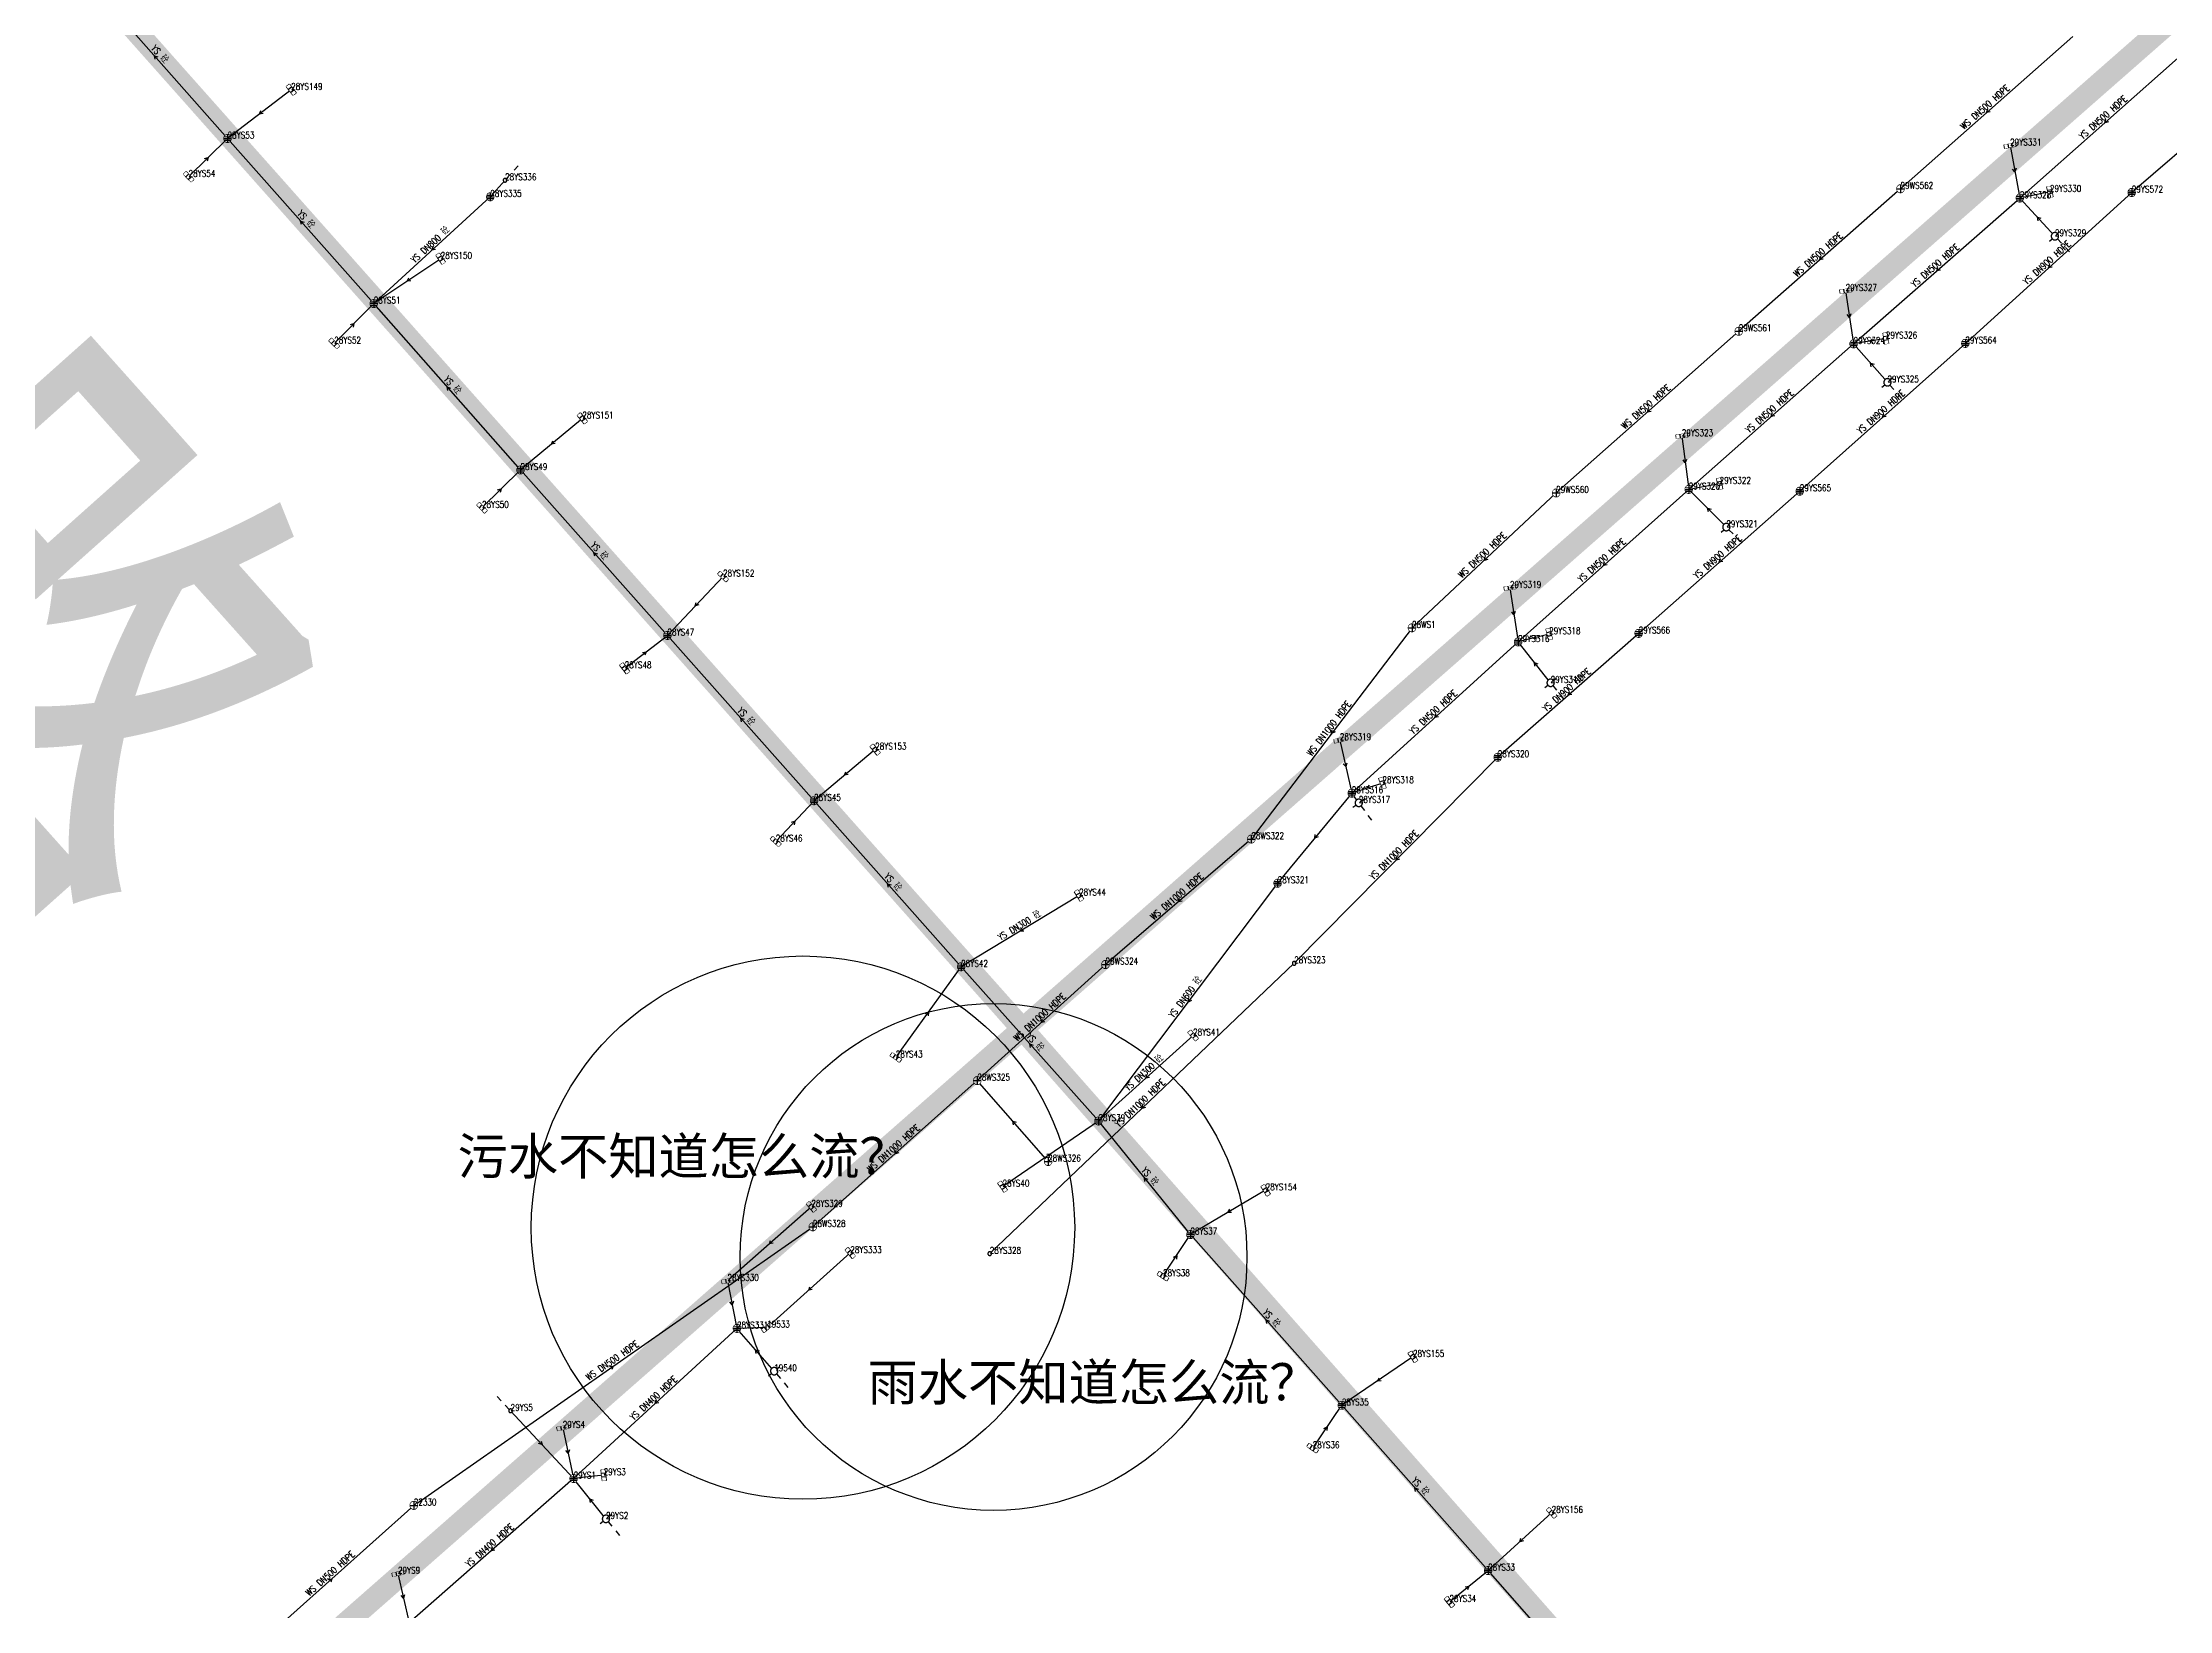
# Model space of a CAD drawing. Extents: x 78813 to 99477, y 2421021 to 2448125.
# Drawn here: x 82002 to 82290.7, y 2432514.9 to 2432727.8 of the extents above; entities that cross this region are included whole.
import ezdxf
from ezdxf.enums import TextEntityAlignment as Align

# ---------------------------------------------------------------- set-up
doc = ezdxf.new("R2010")
doc.units = 0
doc.set_wipeout_variables(frame=1)
doc.layers.get('0').update_dxf_attribs({"linetype": 'CONTINUOUS'})
for name, color, linetype in [('DX_WS', 16, 'CONTINUOUS'), ('DX_YS', 42, 'CONTINUOUS'), ('道路', 5, 'CONTINUOUS'), ('遗留问题', 7, 'CONTINUOUS')]:
    doc.layers.add(name, color=color, linetype=linetype)
for name, color, linetype, true_color in [('WSLINE', 7, 'CONTINUOUS', 0x7f0000), ('YSANNEXE', 7, 'CONTINUOUS', 0xcc9900), ('YSLINE', 7, 'CONTINUOUS', 0xcc9900)]:
    doc.layers.add(name, color=color, linetype=linetype, true_color=true_color)
doc.layers.add('道路名称', color=7, linetype='CONTINUOUS', lineweight=0)
doc.styles.add('CcNameZT', font='txt.SHX', dxfattribs={"width": 0.8, "bigfont": 'HZTXT.SHX'})
doc.styles.add('GXT', font='', dxfattribs={"height": 0.8})
doc.styles.get("Standard").update_dxf_attribs({"font": 'txt.shx', "bigfont": 'hztxt.shx'})
doc.styles.add('宋体0.7', font='', dxfattribs={"width": 0.7})
doc.styles.get('GXT').set_extended_font_data('文鼎CS细等线')
doc.styles.get('宋体0.7').set_extended_font_data('SimSun')

# ---------------------------------------------------------------- blocks, each defined once
blk = doc.blocks.new('PS污水井')
blk.add_lwpolyline([(1, 0), (1, 0.07), (0.99, 0.14), (0.98, 0.21), (0.96, 0.28), (0.94, 0.34), (0.91, 0.41), (0.88, 0.47), (0.85, 0.53), (0.81, 0.59), (0.77, 0.64), (0.72, 0.69), (0.67, 0.74), (0.62, 0.79), (0.56, 0.83), (0.5, 0.87), (0.44, 0.9), (0.37, 0.93), (0.31, 0.95), (0.24, 0.97), (0.17, 0.98), (0.1, 0.99), (0.03, 1), (-0.03, 1), (-0.1, 0.99), (-0.17, 0.98), (-0.24, 0.97), (-0.31, 0.95), (-0.37, 0.93), (-0.44, 0.9), (-0.5, 0.87), (-0.56, 0.83), (-0.62, 0.79), (-0.67, 0.74), (-0.72, 0.69), (-0.77, 0.64), (-0.81, 0.59), (-0.85, 0.53), (-0.88, 0.47), (-0.91, 0.41), (-0.94, 0.34), (-0.96, 0.28), (-0.98, 0.21), (-0.99, 0.14), (-1, 0.07), (-1, 0), (-1, -0.07), (-0.99, -0.14), (-0.98, -0.21), (-0.96, -0.28), (-0.94, -0.34), (-0.91, -0.41), (-0.88, -0.47), (-0.85, -0.53), (-0.81, -0.59), (-0.77, -0.64), (-0.72, -0.69), (-0.67, -0.74), (-0.62, -0.79), (-0.56, -0.83), (-0.5, -0.87), (-0.44, -0.9), (-0.37, -0.93), (-0.31, -0.95), (-0.24, -0.97), (-0.17, -0.98), (-0.1, -0.99), (-0.03, -1), (0.03, -1), (0.1, -0.99), (0.17, -0.98), (0.24, -0.97), (0.31, -0.95), (0.37, -0.93), (0.44, -0.9), (0.5, -0.87), (0.56, -0.83), (0.62, -0.79), (0.67, -0.74), (0.72, -0.69), (0.77, -0.64), (0.81, -0.59), (0.85, -0.53), (0.88, -0.47), (0.91, -0.41), (0.94, -0.34), (0.96, -0.28), (0.98, -0.21), (0.99, -0.14), (1, 0)], close=True)
blk.add_wipeout([(1, 0), (1, 0.07), (0.99, 0.14), (0.98, 0.21), (0.96, 0.28), (0.94, 0.34), (0.91, 0.41), (0.88, 0.47), (0.85, 0.53), (0.81, 0.59), (0.77, 0.64), (0.72, 0.69), (0.67, 0.74), (0.62, 0.79), (0.56, 0.83), (0.5, 0.87), (0.44, 0.9), (0.37, 0.93), (0.31, 0.95), (0.24, 0.97), (0.17, 0.98), (0.1, 0.99), (0.03, 1), (-0.03, 1), (-0.1, 0.99), (-0.17, 0.98), (-0.24, 0.97), (-0.31, 0.95), (-0.37, 0.93), (-0.44, 0.9), (-0.5, 0.87), (-0.56, 0.83), (-0.62, 0.79), (-0.67, 0.74), (-0.72, 0.69), (-0.77, 0.64), (-0.81, 0.59), (-0.85, 0.53), (-0.88, 0.47), (-0.91, 0.41), (-0.94, 0.34), (-0.96, 0.28), (-0.98, 0.21), (-0.99, 0.14), (-1, 0.07), (-1, 0), (-1, -0.07), (-0.99, -0.14), (-0.98, -0.21), (-0.96, -0.28), (-0.94, -0.34), (-0.91, -0.41), (-0.88, -0.47), (-0.85, -0.53), (-0.81, -0.59), (-0.77, -0.64), (-0.72, -0.69), (-0.67, -0.74), (-0.62, -0.79), (-0.56, -0.83), (-0.5, -0.87), (-0.44, -0.9), (-0.37, -0.93), (-0.31, -0.95), (-0.24, -0.97), (-0.17, -0.98), (-0.1, -0.99), (-0.03, -1), (0.03, -1), (0.1, -0.99), (0.17, -0.98), (0.24, -0.97), (0.31, -0.95), (0.37, -0.93), (0.44, -0.9), (0.5, -0.87), (0.56, -0.83), (0.62, -0.79), (0.67, -0.74), (0.72, -0.69), (0.77, -0.64), (0.81, -0.59), (0.85, -0.53), (0.88, -0.47), (0.91, -0.41), (0.94, -0.34), (0.96, -0.28), (0.98, -0.21), (0.99, -0.14)])
for p, q in [((-1, 0), (0, 0)), ((0, 1), (0, 0)), ((0, 0), (0, -1)), ((0, 0), (1, 0))]:
    blk.add_line(p, q)
blk = doc.blocks.new('测量点')
h = blk.add_hatch(color=256)
edge = h.paths.add_edge_path()
edge.add_arc((0, 0), 0.5, 0, 360)
blk.add_circle((0, 0), 0.5)
blk = doc.blocks.new('LX')
for p, q in [((-0.866, 0.5), (0, 0)), ((0, 0), (-0.866, -0.5))]:
    blk.add_line(p, q)
blk = doc.blocks.new('PS管线点')
blk.add_wipeout([(0.5, 0), (0.5, 0.03), (0.5, 0.07), (0.49, 0.1), (0.48, 0.14), (0.47, 0.17), (0.46, 0.2), (0.44, 0.23), (0.42, 0.26), (0.4, 0.29), (0.38, 0.32), (0.36, 0.35), (0.33, 0.37), (0.31, 0.39), (0.28, 0.41), (0.25, 0.43), (0.22, 0.45), (0.19, 0.46), (0.15, 0.48), (0.12, 0.49), (0.09, 0.49), (0.05, 0.5), (0.02, 0.5), (-0.02, 0.5), (-0.05, 0.5), (-0.09, 0.49), (-0.12, 0.49), (-0.15, 0.48), (-0.19, 0.46), (-0.22, 0.45), (-0.25, 0.43), (-0.28, 0.41), (-0.31, 0.39), (-0.33, 0.37), (-0.36, 0.35), (-0.38, 0.32), (-0.4, 0.29), (-0.42, 0.26), (-0.44, 0.23), (-0.46, 0.2), (-0.47, 0.17), (-0.48, 0.14), (-0.49, 0.1), (-0.5, 0.07), (-0.5, 0.03), (-0.5, 0), (-0.5, -0.03), (-0.5, -0.07), (-0.49, -0.1), (-0.48, -0.14), (-0.47, -0.17), (-0.46, -0.2), (-0.44, -0.23), (-0.42, -0.26), (-0.4, -0.29), (-0.38, -0.32), (-0.36, -0.35), (-0.33, -0.37), (-0.31, -0.39), (-0.28, -0.41), (-0.25, -0.43), (-0.22, -0.45), (-0.19, -0.46), (-0.15, -0.48), (-0.12, -0.49), (-0.09, -0.49), (-0.05, -0.5), (-0.02, -0.5), (0.02, -0.5), (0.05, -0.5), (0.09, -0.49), (0.12, -0.49), (0.15, -0.48), (0.19, -0.46), (0.22, -0.45), (0.25, -0.43), (0.28, -0.41), (0.31, -0.39), (0.33, -0.37), (0.36, -0.35), (0.38, -0.32), (0.4, -0.29), (0.42, -0.26), (0.44, -0.23), (0.46, -0.2), (0.47, -0.17), (0.48, -0.14), (0.49, -0.1), (0.5, -0.07)])
blk.add_lwpolyline([(0.5, 0), (0.5, 0.03), (0.5, 0.07), (0.49, 0.1), (0.48, 0.14), (0.47, 0.17), (0.46, 0.2), (0.44, 0.23), (0.42, 0.26), (0.4, 0.29), (0.38, 0.32), (0.36, 0.35), (0.33, 0.37), (0.31, 0.39), (0.28, 0.41), (0.25, 0.43), (0.22, 0.45), (0.19, 0.46), (0.15, 0.48), (0.12, 0.49), (0.09, 0.49), (0.05, 0.5), (0.02, 0.5), (-0.02, 0.5), (-0.05, 0.5), (-0.09, 0.49), (-0.12, 0.49), (-0.15, 0.48), (-0.19, 0.46), (-0.22, 0.45), (-0.25, 0.43), (-0.28, 0.41), (-0.31, 0.39), (-0.33, 0.37), (-0.36, 0.35), (-0.38, 0.32), (-0.4, 0.29), (-0.42, 0.26), (-0.44, 0.23), (-0.46, 0.2), (-0.47, 0.17), (-0.48, 0.14), (-0.49, 0.1), (-0.5, 0.07), (-0.5, 0.03), (-0.5, 0), (-0.5, -0.03), (-0.5, -0.07), (-0.49, -0.1), (-0.48, -0.14), (-0.47, -0.17), (-0.46, -0.2), (-0.44, -0.23), (-0.42, -0.26), (-0.4, -0.29), (-0.38, -0.32), (-0.36, -0.35), (-0.33, -0.37), (-0.31, -0.39), (-0.28, -0.41), (-0.25, -0.43), (-0.22, -0.45), (-0.19, -0.46), (-0.15, -0.48), (-0.12, -0.49), (-0.09, -0.49), (-0.05, -0.5), (-0.02, -0.5), (0.02, -0.5), (0.05, -0.5), (0.09, -0.49), (0.12, -0.49), (0.15, -0.48), (0.19, -0.46), (0.22, -0.45), (0.25, -0.43), (0.28, -0.41), (0.31, -0.39), (0.33, -0.37), (0.36, -0.35), (0.38, -0.32), (0.4, -0.29), (0.42, -0.26), (0.44, -0.23), (0.46, -0.2), (0.47, -0.17), (0.48, -0.14), (0.49, -0.1), (0.5, -0.07), (0.5, 0)], close=True)
blk = doc.blocks.new('PS雨水井')
blk.add_lwpolyline([(1, 0), (1, 0.07), (0.99, 0.14), (0.98, 0.21), (0.96, 0.28), (0.94, 0.34), (0.91, 0.41), (0.88, 0.47), (0.85, 0.53), (0.81, 0.59), (0.77, 0.64), (0.72, 0.69), (0.67, 0.74), (0.62, 0.79), (0.56, 0.83), (0.5, 0.87), (0.44, 0.9), (0.37, 0.93), (0.31, 0.95), (0.24, 0.97), (0.17, 0.98), (0.1, 0.99), (0.03, 1), (-0.03, 1), (-0.1, 0.99), (-0.17, 0.98), (-0.24, 0.97), (-0.31, 0.95), (-0.37, 0.93), (-0.44, 0.9), (-0.5, 0.87), (-0.56, 0.83), (-0.62, 0.79), (-0.67, 0.74), (-0.72, 0.69), (-0.77, 0.64), (-0.81, 0.59), (-0.85, 0.53), (-0.88, 0.47), (-0.91, 0.41), (-0.94, 0.34), (-0.96, 0.28), (-0.98, 0.21), (-0.99, 0.14), (-1, 0.07), (-1, 0), (-1, -0.07), (-0.99, -0.14), (-0.98, -0.21), (-0.96, -0.28), (-0.94, -0.34), (-0.91, -0.41), (-0.88, -0.47), (-0.85, -0.53), (-0.81, -0.59), (-0.77, -0.64), (-0.72, -0.69), (-0.67, -0.74), (-0.62, -0.79), (-0.56, -0.83), (-0.5, -0.87), (-0.44, -0.9), (-0.37, -0.93), (-0.31, -0.95), (-0.24, -0.97), (-0.17, -0.98), (-0.1, -0.99), (-0.03, -1), (0.03, -1), (0.1, -0.99), (0.17, -0.98), (0.24, -0.97), (0.31, -0.95), (0.37, -0.93), (0.44, -0.9), (0.5, -0.87), (0.56, -0.83), (0.62, -0.79), (0.67, -0.74), (0.72, -0.69), (0.77, -0.64), (0.81, -0.59), (0.85, -0.53), (0.88, -0.47), (0.91, -0.41), (0.94, -0.34), (0.96, -0.28), (0.98, -0.21), (0.99, -0.14), (1, 0)], close=True)
blk.add_wipeout([(1, 0), (1, 0.07), (0.99, 0.14), (0.98, 0.21), (0.96, 0.28), (0.94, 0.34), (0.91, 0.41), (0.88, 0.47), (0.85, 0.53), (0.81, 0.59), (0.77, 0.64), (0.72, 0.69), (0.67, 0.74), (0.62, 0.79), (0.56, 0.83), (0.5, 0.87), (0.44, 0.9), (0.37, 0.93), (0.31, 0.95), (0.24, 0.97), (0.17, 0.98), (0.1, 0.99), (0.03, 1), (-0.03, 1), (-0.1, 0.99), (-0.17, 0.98), (-0.24, 0.97), (-0.31, 0.95), (-0.37, 0.93), (-0.44, 0.9), (-0.5, 0.87), (-0.56, 0.83), (-0.62, 0.79), (-0.67, 0.74), (-0.72, 0.69), (-0.77, 0.64), (-0.81, 0.59), (-0.85, 0.53), (-0.88, 0.47), (-0.91, 0.41), (-0.94, 0.34), (-0.96, 0.28), (-0.98, 0.21), (-0.99, 0.14), (-1, 0.07), (-1, 0), (-1, -0.07), (-0.99, -0.14), (-0.98, -0.21), (-0.96, -0.28), (-0.94, -0.34), (-0.91, -0.41), (-0.88, -0.47), (-0.85, -0.53), (-0.81, -0.59), (-0.77, -0.64), (-0.72, -0.69), (-0.67, -0.74), (-0.62, -0.79), (-0.56, -0.83), (-0.5, -0.87), (-0.44, -0.9), (-0.37, -0.93), (-0.31, -0.95), (-0.24, -0.97), (-0.17, -0.98), (-0.1, -0.99), (-0.03, -1), (0.03, -1), (0.1, -0.99), (0.17, -0.98), (0.24, -0.97), (0.31, -0.95), (0.37, -0.93), (0.44, -0.9), (0.5, -0.87), (0.56, -0.83), (0.62, -0.79), (0.67, -0.74), (0.72, -0.69), (0.77, -0.64), (0.81, -0.59), (0.85, -0.53), (0.88, -0.47), (0.91, -0.41), (0.94, -0.34), (0.96, -0.28), (0.98, -0.21), (0.99, -0.14)])
for p, q in [((-1, 0), (0, 0)), ((-0.88, 0.48), (0, 0.47)), ((0, 1), (0, 0)), ((0, 0.47), (0.88, 0.47)), ((0, 0), (0, -1)), ((0, 0), (1, 0)), ((-0.88, -0.48), (0, -0.48)), ((0, -0.48), (0.88, -0.48))]:
    blk.add_line(p, q)
blk = doc.blocks.new('PS雨篦')
blk.add_lwpolyline([(-1.5, 0.5), (0, 0.5), (1.5, 0.5), (1.5, -0.5), (0, -0.5), (-1.5, -0.5)], close=True)
blk.add_wipeout([(-1.5, 0.5), (0, 0.5), (1.5, 0.5), (1.5, -0.5), (0, -0.5), (-1.5, -0.5)])
for p, q in [((-0.51, -0.5), (-0.51, 0.5)), ((0.49, -0.5), (0.49, 0.5))]:
    blk.add_line(p, q)
blk = doc.blocks.new('PS非普查')
blk.add_lwpolyline([(3.7, 0), (5.3, 0)])
blk.add_wipeout([(0.5, 0), (0.5, 0.03), (0.5, 0.07), (0.49, 0.1), (0.48, 0.14), (0.47, 0.17), (0.46, 0.2), (0.44, 0.23), (0.42, 0.26), (0.4, 0.29), (0.38, 0.32), (0.36, 0.35), (0.33, 0.37), (0.31, 0.39), (0.28, 0.41), (0.25, 0.43), (0.22, 0.45), (0.19, 0.46), (0.15, 0.48), (0.12, 0.49), (0.09, 0.49), (0.05, 0.5), (0.02, 0.5), (-0.02, 0.5), (-0.05, 0.5), (-0.09, 0.49), (-0.12, 0.49), (-0.15, 0.48), (-0.19, 0.46), (-0.22, 0.45), (-0.25, 0.43), (-0.28, 0.41), (-0.31, 0.39), (-0.33, 0.37), (-0.36, 0.35), (-0.38, 0.32), (-0.4, 0.29), (-0.42, 0.26), (-0.44, 0.23), (-0.46, 0.2), (-0.47, 0.17), (-0.48, 0.14), (-0.49, 0.1), (-0.5, 0.07), (-0.5, 0.03), (-0.5, 0), (-0.5, -0.03), (-0.5, -0.07), (-0.49, -0.1), (-0.48, -0.14), (-0.47, -0.17), (-0.46, -0.2), (-0.44, -0.23), (-0.42, -0.26), (-0.4, -0.29), (-0.38, -0.32), (-0.36, -0.35), (-0.33, -0.37), (-0.31, -0.39), (-0.28, -0.41), (-0.25, -0.43), (-0.22, -0.45), (-0.19, -0.46), (-0.15, -0.48), (-0.12, -0.49), (-0.09, -0.49), (-0.05, -0.5), (-0.02, -0.5), (0.02, -0.5), (0.05, -0.5), (0.09, -0.49), (0.12, -0.49), (0.15, -0.48), (0.19, -0.46), (0.22, -0.45), (0.25, -0.43), (0.28, -0.41), (0.31, -0.39), (0.33, -0.37), (0.36, -0.35), (0.38, -0.32), (0.4, -0.29), (0.42, -0.26), (0.44, -0.23), (0.46, -0.2), (0.47, -0.17), (0.48, -0.14), (0.49, -0.1), (0.5, -0.07)])
blk.add_line((0.5, 0), (2.1, 0))
blk.add_lwpolyline([(0.5, 0), (0.5, 0.03), (0.5, 0.07), (0.49, 0.1), (0.48, 0.14), (0.47, 0.17), (0.46, 0.2), (0.44, 0.23), (0.42, 0.26), (0.4, 0.29), (0.38, 0.32), (0.36, 0.35), (0.33, 0.37), (0.31, 0.39), (0.28, 0.41), (0.25, 0.43), (0.22, 0.45), (0.19, 0.46), (0.15, 0.48), (0.12, 0.49), (0.09, 0.49), (0.05, 0.5), (0.02, 0.5), (-0.02, 0.5), (-0.05, 0.5), (-0.09, 0.49), (-0.12, 0.49), (-0.15, 0.48), (-0.19, 0.46), (-0.22, 0.45), (-0.25, 0.43), (-0.28, 0.41), (-0.31, 0.39), (-0.33, 0.37), (-0.36, 0.35), (-0.38, 0.32), (-0.4, 0.29), (-0.42, 0.26), (-0.44, 0.23), (-0.46, 0.2), (-0.47, 0.17), (-0.48, 0.14), (-0.49, 0.1), (-0.5, 0.07), (-0.5, 0.03), (-0.5, 0), (-0.5, -0.03), (-0.5, -0.07), (-0.49, -0.1), (-0.48, -0.14), (-0.47, -0.17), (-0.46, -0.2), (-0.44, -0.23), (-0.42, -0.26), (-0.4, -0.29), (-0.38, -0.32), (-0.36, -0.35), (-0.33, -0.37), (-0.31, -0.39), (-0.28, -0.41), (-0.25, -0.43), (-0.22, -0.45), (-0.19, -0.46), (-0.15, -0.48), (-0.12, -0.49), (-0.09, -0.49), (-0.05, -0.5), (-0.02, -0.5), (0.02, -0.5), (0.05, -0.5), (0.09, -0.49), (0.12, -0.49), (0.15, -0.48), (0.19, -0.46), (0.22, -0.45), (0.25, -0.43), (0.28, -0.41), (0.31, -0.39), (0.33, -0.37), (0.36, -0.35), (0.38, -0.32), (0.4, -0.29), (0.42, -0.26), (0.44, -0.23), (0.46, -0.2), (0.47, -0.17), (0.48, -0.14), (0.49, -0.1), (0.5, -0.07), (0.5, 0)], close=True)
blk = doc.blocks.new('PS预留口')
blk.add_lwpolyline([(4.2, 0), (5.8, 0)])
blk.add_wipeout([(1, 0), (1, 0.07), (0.99, 0.14), (0.98, 0.21), (0.96, 0.28), (0.94, 0.34), (0.91, 0.41), (0.88, 0.47), (0.85, 0.53), (0.81, 0.59), (0.77, 0.64), (0.72, 0.69), (0.67, 0.74), (0.62, 0.79), (0.56, 0.83), (0.5, 0.87), (0.44, 0.9), (0.37, 0.93), (0.31, 0.95), (0.24, 0.97), (0.17, 0.98), (0.1, 0.99), (0.03, 1), (-0.03, 1), (-0.1, 0.99), (-0.17, 0.98), (-0.24, 0.97), (-0.31, 0.95), (-0.37, 0.93), (-0.44, 0.9), (-0.5, 0.87), (-0.56, 0.83), (-0.62, 0.79), (-0.67, 0.74), (-0.72, 0.69), (-0.77, 0.64), (-0.81, 0.59), (-0.85, 0.53), (-0.88, 0.47), (-0.91, 0.41), (-0.94, 0.34), (-0.96, 0.28), (-0.98, 0.21), (-0.99, 0.14), (-1, 0.07), (-1, 0), (-1, -0.07), (-0.99, -0.14), (-0.98, -0.21), (-0.96, -0.28), (-0.94, -0.34), (-0.91, -0.41), (-0.88, -0.47), (-0.85, -0.53), (-0.81, -0.59), (-0.77, -0.64), (-0.72, -0.69), (-0.67, -0.74), (-0.62, -0.79), (-0.56, -0.83), (-0.5, -0.87), (-0.44, -0.9), (-0.37, -0.93), (-0.31, -0.95), (-0.24, -0.97), (-0.17, -0.98), (-0.1, -0.99), (-0.03, -1), (0.03, -1), (0.1, -0.99), (0.17, -0.98), (0.24, -0.97), (0.31, -0.95), (0.37, -0.93), (0.44, -0.9), (0.5, -0.87), (0.56, -0.83), (0.62, -0.79), (0.67, -0.74), (0.72, -0.69), (0.77, -0.64), (0.81, -0.59), (0.85, -0.53), (0.88, -0.47), (0.91, -0.41), (0.94, -0.34), (0.96, -0.28), (0.98, -0.21), (0.99, -0.14)])
blk.add_line((1, 0), (2.6, 0))
blk.add_lwpolyline([(1, 0), (1, 0.07), (0.99, 0.14), (0.98, 0.21), (0.96, 0.28), (0.94, 0.34), (0.91, 0.41), (0.88, 0.47), (0.85, 0.53), (0.81, 0.59), (0.77, 0.64), (0.72, 0.69), (0.67, 0.74), (0.62, 0.79), (0.56, 0.83), (0.5, 0.87), (0.44, 0.9), (0.37, 0.93), (0.31, 0.95), (0.24, 0.97), (0.17, 0.98), (0.1, 0.99), (0.03, 1), (-0.03, 1), (-0.1, 0.99), (-0.17, 0.98), (-0.24, 0.97), (-0.31, 0.95), (-0.37, 0.93), (-0.44, 0.9), (-0.5, 0.87), (-0.56, 0.83), (-0.62, 0.79), (-0.67, 0.74), (-0.72, 0.69), (-0.77, 0.64), (-0.81, 0.59), (-0.85, 0.53), (-0.88, 0.47), (-0.91, 0.41), (-0.94, 0.34), (-0.96, 0.28), (-0.98, 0.21), (-0.99, 0.14), (-1, 0.07), (-1, 0), (-1, -0.07), (-0.99, -0.14), (-0.98, -0.21), (-0.96, -0.28), (-0.94, -0.34), (-0.91, -0.41), (-0.88, -0.47), (-0.85, -0.53), (-0.81, -0.59), (-0.77, -0.64), (-0.72, -0.69), (-0.67, -0.74), (-0.62, -0.79), (-0.56, -0.83), (-0.5, -0.87), (-0.44, -0.9), (-0.37, -0.93), (-0.31, -0.95), (-0.24, -0.97), (-0.17, -0.98), (-0.1, -0.99), (-0.03, -1), (0.03, -1), (0.1, -0.99), (0.17, -0.98), (0.24, -0.97), (0.31, -0.95), (0.37, -0.93), (0.44, -0.9), (0.5, -0.87), (0.56, -0.83), (0.62, -0.79), (0.67, -0.74), (0.72, -0.69), (0.77, -0.64), (0.81, -0.59), (0.85, -0.53), (0.88, -0.47), (0.91, -0.41), (0.94, -0.34), (0.96, -0.28), (0.98, -0.21), (0.99, -0.14), (1, 0)], close=True)
for points in [[(0, 1), (0, 2)], [(0, -2), (0, -1)]]:
    blk.add_lwpolyline(points)

msp = doc.modelspace()

# ---------------------------------------------------------------- linework, layer by layer
at = {"layer": 'WSLINE'}
for p, q in [((82277.59, 2432728.6), (82254.22, 2432707.91)), ((82254.22, 2432707.91), (82232.26, 2432688.56)), ((82232.26, 2432688.56), (82207.48, 2432666.61)), ((82207.48, 2432666.61), (82187.91, 2432648.3)), ((82187.91, 2432648.3), (82166.1, 2432619.63)), ((82166.1, 2432619.63), (82146.3, 2432602.59)), ((82146.3, 2432602.59), (82128.9, 2432586.83)), ((82128.9, 2432586.83), (82106.58, 2432566.99)), ((82138.52, 2432575.86), (82128.9, 2432586.83)), ((82052.41, 2432529.17), (82106.58, 2432566.99)), ((82052.41, 2432529.17), (82030.17, 2432509.24))]:
    msp.add_line(p, q, dxfattribs=at)
at = {"layer": 'YSLINE'}
for p, q in [((82027.13, 2432714.74), (82007.27, 2432737.19)), ((82270.42, 2432706.65), (82293.48, 2432727.09)), ((82308.28, 2432726.93), (82285.61, 2432707.4)), ((82035.77, 2432721.35), (82027.13, 2432714.74)), ((82021.84, 2432709.54), (82027.13, 2432714.74)), ((82046.97, 2432692.32), (82027.13, 2432714.74)), ((82269.09, 2432713.77), (82270.42, 2432706.65)), ((82062.79, 2432706.82), (82046.97, 2432692.32)), ((82064.8, 2432709.06), (82062.79, 2432706.82)), ((82285.61, 2432707.4), (82263.02, 2432686.92)), ((82274.5, 2432707.49), (82270.42, 2432706.65)), ((82275.18, 2432701.46), (82270.42, 2432706.65)), ((82056.06, 2432698.41), (82046.97, 2432692.32)), ((82041.61, 2432686.91), (82046.97, 2432692.32)), ((82066.9, 2432669.73), (82046.97, 2432692.32)), ((82246.77, 2432694.04), (82247.85, 2432686.85)), ((82263.02, 2432686.92), (82240.54, 2432666.85)), ((82252.23, 2432687.59), (82247.85, 2432686.85)), ((82252.45, 2432681.63), (82247.85, 2432686.85)), ((82075.29, 2432676.73), (82066.9, 2432669.73)), ((82224.53, 2432674.34), (82225.47, 2432667.09)), ((82061.67, 2432664.6), (82066.9, 2432669.73)), ((82086.84, 2432647.27), (82066.9, 2432669.73)), ((82240.54, 2432666.85), (82218.68, 2432647.55)), ((82229.66, 2432667.87), (82225.47, 2432667.09)), ((82230.58, 2432661.98), (82225.47, 2432667.09)), ((82094.39, 2432655.26), (82086.84, 2432647.27)), ((82201.2, 2432653.73), (82202.31, 2432646.38)), ((82081.04, 2432642.81), (82086.84, 2432647.27)), ((82106.74, 2432624.83), (82086.84, 2432647.27)), ((82218.68, 2432647.55), (82199.55, 2432630.73)), ((82206.53, 2432647.45), (82202.31, 2432646.38)), ((82206.73, 2432640.84), (82202.31, 2432646.38)), ((82115.04, 2432631.77), (82106.74, 2432624.83)), ((82178.11, 2432633.07), (82179.74, 2432625.86)), ((82199.55, 2432630.73), (82171.92, 2432602.76)), ((82179.74, 2432625.86), (82169.67, 2432613.63)), ((82183.9, 2432627.23), (82179.74, 2432625.86)), ((82180.69, 2432624.54), (82179.74, 2432625.86)), ((82101.54, 2432619.29), (82106.74, 2432624.83)), ((82126.71, 2432602.29), (82106.74, 2432624.83)), ((82142.72, 2432611.96), (82126.71, 2432602.29)), ((82117.84, 2432589.98), (82126.71, 2432602.29)), ((82158.19, 2432592.96), (82145.34, 2432581.35)), ((82157.83, 2432565.93), (82145.34, 2432581.35)), ((82168.04, 2432571.94), (82157.83, 2432565.93)), ((82154.11, 2432560.28), (82157.83, 2432565.93)), ((82178.39, 2432542.75), (82157.83, 2432565.93)), ((82111.66, 2432563.43), (82100.38, 2432553.32)), ((82094.99, 2432559.64), (82096.28, 2432553.19)), ((82074.11, 2432532.81), (82096.28, 2432553.19)), ((82100.38, 2432553.32), (82096.28, 2432553.19)), ((82101.33, 2432547.39), (82096.28, 2432553.19)), ((82188.04, 2432549.33), (82178.39, 2432542.75)), ((82065.55, 2432542.01), (82074.11, 2432532.81)), ((82174.43, 2432536.93), (82178.39, 2432542.75)), ((82198.24, 2432520.32), (82178.39, 2432542.75)), ((82072.63, 2432539.69), (82074.11, 2432532.81)), ((82078.18, 2432533.27), (82074.11, 2432532.81)), ((82078.5, 2432527.34), (82074.11, 2432532.81)), ((82206.86, 2432528.15), (82198.24, 2432520.32)), ((82050.26, 2432519.9), (82051.77, 2432513.21)), ((82192.99, 2432516.06), (82198.24, 2432520.32)), ((82218.13, 2432497.78), (82198.24, 2432520.32))]:
    msp.add_line(p, q, dxfattribs=at)

# ---------------------------------------------------------------- block references
at = {"layer": 'DX_WS', "yscale": 0.5, "zscale": 0.5}
for p, xscale, rotation in [((82265.91, 2432718.26), 0.500000000053506, 221.734666722504), ((82243.24, 2432698.24), 0.5000000000164332, 221.1617089229225), ((82219.87, 2432677.58), 0.500000000053506, 221.734666722504), ((82197.7, 2432657.45), 0.5000000001499065, 222.8805823236734), ((82177, 2432633.97), 0.4999999998661996, 232.6208648115304), ((82156.2, 2432611.11), 0.4999999998764285, 220.5887511085065), ((82137.6, 2432594.71), 0.4999999999172562, 222.3076245014291), ((82133.71, 2432581.34), 0.4999999998822632, 131.207335097775), ((82117.74, 2432576.91), 0.500000000053506, 221.734666722504), ((82079.49, 2432548.08), 0.5000000001281917, 34.95042552405754), ((82041.29, 2432519.21), 0.5000000000375924, 41.73466364934202)]:
    msp.add_blockref('LX', p, dxfattribs=dict(at, xscale=xscale, rotation=rotation))
at = {"layer": 'DX_WS', "xscale": 0.5, "yscale": 0.5, "zscale": 0.5}
msp.add_blockref('测量点', (82052.41, 2432529.17, -0.64), dxfattribs=at)
at = {"layer": 'DX_YS', "xscale": 0.5, "yscale": 0.5, "zscale": 0.5}
for p in [(82100.38, 2432553.32, 2.29), (82101.33, 2432547.39, 2.44)]:
    msp.add_blockref('测量点', p, dxfattribs=at)
at = {"layer": 'YSANNEXE', "yscale": 0.5, "zscale": 0.5}
for p, xscale, rotation in [((82017.2, 2432725.97), 0.5000000001075615, 131.780292868972), ((82031.45, 2432718.05), 0.5000000000978088, 217.1510043685647), ((82281.95, 2432716.87), 0.4999999998815164, 221.8259159589806), ((82024.49, 2432712.14), 0.4999999998802595, 44.69070800721386), ((82269.75, 2432710.21), 0.499999999875853, 280.7493196172192), ((82037.05, 2432703.53), 0.5000000001075615, 131.780292868972), ((82051.51, 2432695.37), 0.5000000000401185, 213.7132575896433), ((82259.14, 2432696.75), 0.4999999999570637, 221.2529581733158), ((82044.29, 2432689.62), 0.499999999860744, 45.26366580035281), ((82247.31, 2432690.45), 0.5000000001427429, 278.4574884310501), ((82056.94, 2432681.02), 0.4999999998822632, 131.207335097775), ((82236.66, 2432676.97), 0.4999999999570637, 221.2529581733158), ((82071.1, 2432673.23), 0.4999999999623967, 220.015793325307), ((82225, 2432670.71), 0.5000000001652793, 277.3115728415076), ((82076.87, 2432658.5), 0.5000000001075615, 131.780292868972), ((82229.61, 2432657.2), 0.5000000000164332, 221.1617089229225), ((82213.89, 2432656.74), 0.4999999998815164, 221.8259159589806), ((82090.61, 2432651.27), 0.5000000000041096, 226.8912868717683), ((82201.75, 2432650.06), 0.5000000001427429, 278.4574884310501), ((82083.94, 2432645.04), 0.5000000000105147, 37.81521448019213), ((82096.79, 2432636.05), 0.5000000001075615, 131.780292868972), ((82191.02, 2432636.12), 0.4999999999172562, 222.3076245014291), ((82110.89, 2432628.3), 0.4999999999623967, 220.015793325307), ((82178.92, 2432629.46), 0.5000000000587902, 282.4681929983981), ((82104.14, 2432622.06), 0.5000000000658894, 46.98253920664027), ((82174.7, 2432619.75), 0.4999999999526228, 230.3290336375206), ((82185.74, 2432616.75), 0.5000000001441505, 225.1724135036378), ((82116.73, 2432613.56), 0.5000000001075615, 131.780292868972), ((82134.72, 2432607.12), 0.4999999999311674, 211.4214263919062), ((82157.51, 2432597.49), 0.4999999999587626, 233.1938226147921), ((82122.28, 2432596.13), 0.5000000000818291, 54.43099054427516), ((82136.03, 2432591.81), 0.5000000001075615, 131.780292868972), ((82151.77, 2432587.15), 0.4999999999172562, 222.3076245014291), ((82151.25, 2432583.05), 0.4999999999186057, 223.453540091652), ((82151.58, 2432573.64), 0.5000000001294027, 128.9155038915376), ((82162.93, 2432568.93), 0.5000000000630005, 210.2755108237795), ((82100.69, 2432564.67), 0.500000000053506, 221.734666722504), ((82155.97, 2432563.11), 0.4999999999342311, 56.72282171252201), ((82095.63, 2432556.41), 0.5000000001149919, 281.3222774069453), ((82106.02, 2432558.37), 0.500000000053506, 221.734666722504), ((82168.11, 2432554.34), 0.5000000001075615, 131.780292868972), ((82183.22, 2432546.04), 0.5000000001240813, 214.2862153990131), ((82085.19, 2432543), 0.500000000118058, 222.3988737828659), ((82176.41, 2432539.84), 0.499999999832394, 55.57690611497817), ((82069.83, 2432537.41), 0.4999999998299261, 312.8349561583958), ((82073.37, 2432536.25), 0.5000000001858272, 281.8952352005208), ((82188.31, 2432531.53), 0.4999999998822632, 131.207335097775), ((82202.55, 2432524.23), 0.4999999999172562, 222.3076245014291), ((82062.94, 2432523.01), 0.5000000000164332, 221.1617089229225), ((82051.02, 2432516.55), 0.5000000000587902, 282.4681929983981), ((82195.61, 2432518.19), 0.5000000001339261, 38.96113008887203)]:
    msp.add_blockref('LX', p, dxfattribs=dict(at, xscale=xscale, rotation=rotation))

# ---------------------------------------------------------------- texts
at = {"layer": 'DX_WS', "style": 'CcNameZT', "width": 0.8}
for s, rotation, p in [(' WS DN500 HDPE', 41.5291, (82265.74, 2432718.45, -1.79)), (' WS DN500 HDPE', 41.3808, (82243.08, 2432698.43, -1.73)), (' WS DN500 HDPE', 41.5421, (82219.71, 2432677.77, -1.58)), (' WS DN500 HDPE', 43.0841, (82197.53, 2432657.64, -1.57)), (' WS DN1000 HDPE', 52.7341, (82176.8, 2432634.12, -1.29)), (' WS DN1000 HDPE', 40.7248, (82156.04, 2432611.3, -1.74)), (' WS DN1000 HDPE', 42.1735, (82137.43, 2432594.9, -1.85)), (' WS DN1000 HDPE', 41.638, (82117.58, 2432577.1, -1.84)), (' WS DN500 HDPE', 34.9135, (82079.35, 2432548.29, -0.64)), (' WS DN500 HDPE', 41.8719, (82041.12, 2432519.39, -0.59))]:
    msp.add_text(s, height=0.9, rotation=rotation, dxfattribs=at).set_placement(p, align=Align.CENTER)
at = {"layer": 'DX_YS', "style": 'CcNameZT', "width": 0.8}
for s, rotation, p in [(' YS 砼', 311.5049, (82017.39, 2432726.13, 0.59)), (' YS DN500 HDPE', 41.5577, (82281.78, 2432717.06, 0.53)), (' YS 砼', 311.4969, (82037.24, 2432703.7, 0.58)), (' YS DN500 HDPE', 41.2527, (82258.97, 2432696.94, 0.25)), (' YS 砼', 311.4181, (82057.12, 2432681.19, 0.54)), (' YS DN500 HDPE', 41.449, (82236.5, 2432677.16, 0.32)), (' YS DN500 HDPE', 41.7948, (82213.72, 2432656.92, 0.21)), (' YS 砼', 311.5993, (82077.06, 2432658.67, 0.5)), (' YS 砼', 311.5685, (82096.98, 2432636.22, 0.54)), (' YS DN500 HDPE', 42.2843, (82190.86, 2432636.31, 0.31)), (' YS 砼', 311.5356, (82116.91, 2432613.72, 0.51)), (' YS DN300 砼', 31.1392, (82134.59, 2432607.33, 2.22)), (' YS DN600 砼', 53.0031, (82157.31, 2432597.64, 0.32)), (' YS 砼', 311.6559, (82136.21, 2432591.98, 0.61)), (' YS DN300 砼', 42.1028, (82151.6, 2432587.34, 2.44)), (' YS DN1000 HDPE', 43.6457, (82151.08, 2432583.23, 1.18)), (' YS 砼', 309.0148, (82151.78, 2432573.8, 0.59)), (' YS 砼', 311.5766, (82168.3, 2432554.51, 0.37)), (' YS DN400 HDPE', 42.5911, (82085.02, 2432543.18, 1.14)), (' YS 砼', 311.4928, (82188.5, 2432531.7, 0.51)), (' YS DN400 HDPE', 41.2648, (82062.77, 2432523.2, 1.13))]:
    msp.add_text(s, height=0.9, rotation=rotation, dxfattribs=at).set_placement(p, align=Align.CENTER)
at = {"layer": '遗留问题', "style": 'GXT'}
for s, p in [('污水不知道怎么流？', (82058.35, 2432574.07)), ('雨水不知道怎么流？', (82114, 2432543.38))]:
    msp.add_text(s, height=5, dxfattribs=at).set_placement(p)

# ---------------------------------------------------------------- next in the draw order: block references
at = {"layer": 'DX_WS', "xscale": 0.5, "yscale": 0.5, "zscale": 0.5}
for p in [(82254.22, 2432707.91, -1.73), (82232.26, 2432688.56, -1.58), (82207.48, 2432666.61, -1.57), (82187.91, 2432648.3, -1.29), (82166.1, 2432619.63, -1.74), (82146.3, 2432602.59, -1.85), (82128.9, 2432586.83, -1.84), (82138.52, 2432575.86, -1.72), (82106.58, 2432566.99, -1.77), (82052.41, 2432529.17, -0.64)]:
    msp.add_blockref('PS污水井', p, dxfattribs=at)
at = {"layer": 'DX_YS', "yscale": 0.5, "zscale": 0.5}
for name, p, xscale, rotation in [('PS雨篦', (82035.77, 2432721.35, 1.96), 0.4999999999993805, 127.4105271311688), ('PS雨篦', (82269.09, 2432713.77, 2.81), 0.5000000000351839, 190.630825105093), ('PS雨篦', (82021.84, 2432709.54, 2.24), 0.4999999998902041, 314.5038742500727), ('PS非普查', (82064.8, 2432709.06, 0.85), 0.5000000000515621, 48.08787466398156), ('PS雨篦', (82274.5, 2432707.49, 2.7), 0.5000000000455553, 101.5824975946809), ('PS预留口', (82275.18, 2432701.46, 2.23), 0.5000000000248505, 312.5154419124407), ('PS雨篦', (82056.06, 2432698.41, 2.03), 0.4999999998179027, 123.8353589221359), ('PS雨篦', (82041.61, 2432686.91, 2.2), 0.5000000001538154, 315.2339892412297), ('PS预留口', (82252.45, 2432681.63, 2.19), 0.4999999999190863, 311.3369028657264), ('PS雨篦', (82075.29, 2432676.73, 2.02), 0.4999999999623504, 129.86664970069), ('PS雨篦', (82061.67, 2432664.6, 2.2), 0.5000000001273466, 314.4030753933247), ('PS预留口', (82230.58, 2432661.98, 2.28), 0.5000000000237276, 314.9831796303533), ('PS雨篦', (82094.39, 2432655.26, 2.11), 0.5000000000701404, 136.6220496536072), ('PS雨篦', (82081.04, 2432642.81, 2.16), 0.5000000000518356, 307.5571384984996), ('PS预留口', (82206.73, 2432640.84, 2.24), 0.4999999999107759, 308.5827757848069), ('PS雨篦', (82115.04, 2432631.77, 2), 0.4999999999381351, 129.9127622632477), ('PS雨篦', (82101.54, 2432619.29, 2.19), 0.5000000001223984, 316.8400454077146), ('PS雨篦', (82142.72, 2432611.96, 2.22), 0.4999999999522641, 121.1392455897067), ('PS雨篦', (82117.84, 2432589.98, 2.16), 0.4999999999669027, 324.1975598240396), ('PS雨篦', (82111.66, 2432563.43, 2.39), 0.4999999999441818, 131.8575670832539), ('PS雨篦', (82154.11, 2432560.28, 2.21), 0.4999999998781522, 326.6810778590172), ('PS雨篦', (82100.38, 2432553.32, 2.29), 0.499999999857888, 40.16648119226884), ('PS预留口', (82101.33, 2432547.39, 2.44), 0.5000000000431609, 310.1664812070808), ('PS雨篦', (82188.04, 2432549.33, 2.15), 0.499999999992602, 124.3119358284302), ('PS非普查', (82065.55, 2432542.01, 1.45), 0.500000000050994, 132.9242077125571), ('PS雨篦', (82072.63, 2432539.69, 2.58), 0.4999999999883307, 192.1146583486598), ('PS雨篦', (82174.43, 2432536.93, 2.08), 0.5000000000540151, 325.7797236023198), ('PS雨篦', (82078.18, 2432533.27, 2.42), 0.5000000001195453, 96.47897444633587), ('PS预留口', (82078.5, 2432527.34, 2.41), 0.4999999998333763, 308.7936826288607), ('PS雨篦', (82206.86, 2432528.15, 2.15), 0.4999999999094542, 132.2442409025056), ('PS雨篦', (82192.99, 2432516.06, 2.02), 0.5000000000618203, 309.0321288484467)]:
    msp.add_blockref(name, p, dxfattribs=dict(at, xscale=xscale, rotation=rotation))
at = {"layer": 'DX_YS', "xscale": 0.5, "yscale": 0.5, "zscale": 0.5}
for p in [(82027.13, 2432714.74, 0.6), (82285.61, 2432707.4, 1.47), (82046.97, 2432692.32, 0.58), (82066.9, 2432669.73, 0.54), (82086.84, 2432647.27, 0.5), (82106.74, 2432624.83, 0.54), (82096.28, 2432553.19, 1.14), (82178.39, 2432542.75, 0.37), (82198.24, 2432520.32, 0.51)]:
    msp.add_blockref('PS雨水井', p, dxfattribs=at)

# ---------------------------------------------------------------- next in the draw order: linework, layer by layer
at = {"layer": 'YSLINE'}
for p, q in [((82247.85, 2432686.85), (82270.42, 2432706.65)), ((82225.47, 2432667.09), (82247.85, 2432686.85)), ((82202.31, 2432646.38), (82225.47, 2432667.09)), ((82202.31, 2432646.38), (82179.74, 2432625.86)), ((82169.67, 2432613.63), (82145.34, 2432581.35)), ((82171.92, 2432602.76), (82130.59, 2432563.34)), ((82145.34, 2432581.35), (82126.71, 2432602.29)), ((82132.33, 2432572.44), (82145.34, 2432581.35)), ((82106.38, 2432569.71), (82094.99, 2432559.64)), ((82074.11, 2432532.81), (82051.77, 2432513.21))]:
    msp.add_line(p, q, dxfattribs=at)

# ---------------------------------------------------------------- next in the draw order: block references
at = {"layer": 'DX_YS', "xscale": 0.5, "yscale": 0.5, "zscale": 0.5}
msp.add_blockref('PS雨水井', (82062.79, 2432706.82, 0.55), dxfattribs=at)
at = {"layer": 'YSANNEXE'}
for p, xscale, yscale, zscale, rotation in [((82272.8, 2432704.05), 0.4999999999314776, 0.5, 0.5, 132.353250683177), ((82054.88, 2432699.57), 0.4999999999172562, 0.5, 0.5, 222.3076245014291), ((82274.32, 2432697.16), 0.4999999999172562, 0.5, 0.5, 222.3076245014291), ((82250.15, 2432684.24), 0.4999999998822632, 0.5, 0.5, 131.207335097775), ((82251.78, 2432676.88), 0.500000000053506, 0.5, 0.5, 221.734666722504), ((82064.28, 2432667.16), 0.5000000000362423, 0.5, 0.5, 44.11775023038089), ((82228.03, 2432664.54), 0.4999999998398526, 0.5, 0.5, 135.2180396689959), ((82204.52, 2432643.61), 0.5000000000000124, 0.5000000000000124, 0.5000000000000124, 128.3425461086518), ((82209.11, 2432639.14), 0.5000000000164332, 0.5, 0.5, 221.1617089229225), ((82138.83, 2432576.89), 0.4999999999224036, 0.5, 0.5, 34.37746769511482), ((82098.8, 2432550.29), 0.4999999998822632, 0.5, 0.5, 131.207335097775), ((82076.3, 2432530.07), 0.5000000001294027, 0.5, 0.5, 128.9155038915376)]:
    msp.add_blockref('LX', p, dxfattribs=dict(at, xscale=xscale, yscale=yscale, zscale=zscale, rotation=rotation))

# ---------------------------------------------------------------- next in the draw order: texts
at = {"layer": 'DX_WS', "style": 'CcNameZT', "width": 0.8}
for s, p in [('29WS562', (82254.22, 2432707.91, -1.73)), ('29WS561', (82232.26, 2432688.56, -1.58)), ('29WS560', (82207.48, 2432666.61, -1.57)), ('28WS1', (82187.91, 2432648.3, -1.29)), ('28WS322', (82166.1, 2432619.63, -1.74)), ('28WS324', (82146.3, 2432602.59, -1.85)), ('28WS325', (82128.9, 2432586.83, -1.84)), ('28WS326', (82138.52, 2432575.86, -1.72)), ('28WS328', (82106.58, 2432566.99, -1.77)), ('22330', (82052.41, 2432529.17, -0.64))]:
    msp.add_text(s, height=0.9, dxfattribs=at).set_placement(p)
at = {"layer": 'DX_YS', "width": 0.8}
for s, p in [('28YS149', (82035.77, 2432721.35, 1.96)), ('28YS53', (82027.13, 2432714.74, 0.6)), ('29YS331', (82269.09, 2432713.77, 2.81)), ('28YS54', (82021.84, 2432709.54, 2.24)), ('28YS336', (82064.8, 2432709.06, 0.85)), ('29YS330', (82274.5, 2432707.49, 2.7)), ('29YS572', (82285.61, 2432707.4, 1.47)), ('29YS329', (82275.18, 2432701.46, 2.23)), ('28YS150', (82056.06, 2432698.41, 2.03)), ('28YS51', (82046.97, 2432692.32, 0.58)), ('28YS52', (82041.61, 2432686.91, 2.2)), ('29YS325', (82252.45, 2432681.63, 2.19)), ('28YS151', (82075.29, 2432676.73, 2.02)), ('28YS49', (82066.9, 2432669.73, 0.54)), ('28YS50', (82061.67, 2432664.6, 2.2)), ('29YS321', (82230.58, 2432661.98, 2.28)), ('28YS152', (82094.39, 2432655.26, 2.11)), ('28YS47', (82086.84, 2432647.27, 0.5)), ('28YS48', (82081.04, 2432642.81, 2.16)), ('29YS317', (82206.73, 2432640.84, 2.24)), ('28YS153', (82115.04, 2432631.77, 2)), ('28YS45', (82106.74, 2432624.83, 0.54)), ('28YS46', (82101.54, 2432619.29, 2.19)), ('28YS44', (82142.72, 2432611.96, 2.22)), ('28YS43', (82117.84, 2432589.98, 2.16)), ('28YS333', (82111.66, 2432563.43, 2.39)), ('28YS38', (82154.11, 2432560.28, 2.21)), ('28YS331', (82096.28, 2432553.19, 1.14)), ('19533', (82100.38, 2432553.32, 2.29)), ('19540', (82101.33, 2432547.39, 2.44)), ('28YS155', (82188.04, 2432549.33, 2.15)), ('29YS5', (82065.55, 2432542.01, 1.45)), ('28YS35', (82178.39, 2432542.75, 0.37)), ('29YS4', (82072.63, 2432539.69, 2.58)), ('28YS36', (82174.43, 2432536.93, 2.08)), ('29YS3', (82078.18, 2432533.27, 2.42)), ('29YS2', (82078.5, 2432527.34, 2.41)), ('28YS156', (82206.86, 2432528.15, 2.15)), ('28YS33', (82198.24, 2432520.32, 0.51)), ('28YS34', (82192.99, 2432516.06, 2.02))]:
    msp.add_text(s, height=0.9, dxfattribs=at).set_placement(p)
at = {"layer": 'DX_YS', "style": 'CcNameZT', "width": 0.8}
for s, rotation, p in [(' YS DN800 砼', 42.5126, (82054.71, 2432699.76, 0.56)), (' YS DN900 HDPE', 42.2124, (82274.15, 2432697.34, 1.47)), (' YS DN900 HDPE', 41.7366, (82251.62, 2432677.07, 1.4)), (' YS DN900 HDPE', 41.44, (82229.44, 2432657.39, 1.33)), (' YS DN900 HDPE', 41.3339, (82208.95, 2432639.33, 1.35))]:
    msp.add_text(s, height=0.9, rotation=rotation, dxfattribs=at).set_placement(p, align=Align.CENTER)
at = {"layer": '道路名称', "style": '宋体0.7', "width": 0.7}
msp.add_text('海工一路', height=70, rotation=311.7567, dxfattribs=at).set_placement((81840.36, 2432814.54), align=Align.MIDDLE_LEFT)

# ---------------------------------------------------------------- next in the draw order: block references
at = {"layer": 'DX_YS', "xscale": 0.5, "yscale": 0.5, "zscale": 0.5}
for name, p in [('PS雨水井', (82270.42, 2432706.65, 0.25)), ('PS雨水井', (82247.85, 2432686.85, 0.34)), ('PS雨水井', (82263.02, 2432686.92, 1.4)), ('PS雨水井', (82225.47, 2432667.09, 0.21)), ('PS雨水井', (82240.54, 2432666.85, 1.33)), ('PS雨水井', (82202.31, 2432646.38, 0.31)), ('PS雨水井', (82218.68, 2432647.55, 1.35)), ('PS雨水井', (82199.55, 2432630.73, 1.4)), ('PS雨水井', (82179.74, 2432625.86, 0.57)), ('PS雨水井', (82169.67, 2432613.63, 0.32)), ('PS雨水井', (82126.71, 2432602.29, 0.5)), ('PS管线点', (82171.92, 2432602.76, 1.18)), ('PS雨水井', (82145.34, 2432581.35, 0.61)), ('PS雨水井', (82157.83, 2432565.93, 0.59)), ('PS管线点', (82130.59, 2432563.34, 1.47)), ('PS雨水井', (82074.11, 2432532.81, 1.13))]:
    msp.add_blockref(name, p, dxfattribs=at)
at = {"layer": 'DX_YS'}
for p, xscale, yscale, zscale, rotation in [((82246.77, 2432694.04, 2.64), 0.499999999982953, 0.5, 0.5, 188.5280374853377), ((82252.23, 2432687.59, 2.58), 0.500000000119583, 0.5, 0.5, 99.58740344445972), ((82224.53, 2432674.34, 2.56), 0.4999999999670858, 0.5, 0.5, 187.389498391694), ((82229.66, 2432667.87, 2.53), 0.5000000000318412, 0.5, 0.5, 100.5825065127688), ((82201.2, 2432653.73, 2.64), 0.4999999999943444, 0.5, 0.5, 188.5585942659307), ((82206.53, 2432647.45, 2.6), 0.5000000002213254, 0.5, 0.5, 104.1414434051388), ((82178.11, 2432633.07, 2.62), 0.5000000000435498, 0.5, 0.5, 192.7431300951516), ((82158.19, 2432592.96, 2.44), 0.4999999998687778, 0.5, 0.5, 132.1027835608729), ((82132.33, 2432572.44, 2.4), 0.5000000000194437, 0.5, 0.5, 304.3953347372263), ((82168.04, 2432571.94, 2.39), 0.5000000000878498, 0.5, 0.5, 120.4608837078794), ((82106.38, 2432569.71, 2.45), 0.5000000000301169, 0.5, 0.5, 131.4695442567899), ((82094.99, 2432559.64, 2.41), 0.5000000000000818, 0.5000000000000818, 0.5000000000000818, 191.2535305954393), ((82050.26, 2432519.9, 2.76), 0.5000000000358109, 0.5, 0.5, 192.6557185116743)]:
    msp.add_blockref('PS雨篦', p, dxfattribs=dict(at, xscale=xscale, yscale=yscale, zscale=zscale, rotation=rotation))

# ---------------------------------------------------------------- next in the draw order: texts
at = {"layer": 'DX_YS', "width": 0.8}
msp.add_text('28YS335', height=0.9, dxfattribs=at).set_placement((82062.79, 2432706.82, 0.55))

# ---------------------------------------------------------------- next in the draw order: linework, layer by layer
at = {"layer": '遗留问题'}
for centre, radius in [((82105.24, 2432566.87), 36.88), ((82131.11, 2432562.89), 34.4)]:
    msp.add_circle(centre, radius, dxfattribs=at)

# ---------------------------------------------------------------- next in the draw order: block references
at = {"layer": 'DX_YS', "xscale": 0.4999999999669257, "yscale": 0.5, "zscale": 0.5, "rotation": 305.897920875987}
msp.add_blockref('PS预留口', (82180.69, 2432624.54, 2.27), dxfattribs=at)
at = {"layer": 'YSANNEXE', "yscale": 0.5, "zscale": 0.5}
for p, xscale, rotation in [((82250.04, 2432687.22), 0.4999999999905729, 189.6490301831726), ((82204.42, 2432646.91), 0.4999999999692993, 194.2326925326172)]:
    msp.add_blockref('LX', p, dxfattribs=dict(at, xscale=xscale, rotation=rotation))

# ---------------------------------------------------------------- next in the draw order: texts
at = {"layer": 'DX_YS', "width": 0.8}
for s, p in [('29YS328', (82270.42, 2432706.65, 0.25)), ('29YS327', (82246.77, 2432694.04, 2.64)), ('29YS324', (82247.85, 2432686.85, 0.34)), ('29YS326', (82252.23, 2432687.59, 2.58)), ('29YS564', (82263.02, 2432686.92, 1.4)), ('29YS323', (82224.53, 2432674.34, 2.56)), ('29YS320', (82225.47, 2432667.09, 0.21)), ('29YS322', (82229.66, 2432667.87, 2.53)), ('29YS565', (82240.54, 2432666.85, 1.33)), ('29YS319', (82201.2, 2432653.73, 2.64)), ('29YS316', (82202.31, 2432646.38, 0.31)), ('29YS318', (82206.53, 2432647.45, 2.6)), ('29YS566', (82218.68, 2432647.55, 1.35)), ('28YS319', (82178.11, 2432633.07, 2.62)), ('28YS320', (82199.55, 2432630.73, 1.4)), ('28YS321', (82169.67, 2432613.63, 0.32)), ('28YS42', (82126.71, 2432602.29, 0.5)), ('28YS323', (82171.92, 2432602.76, 1.18)), ('28YS41', (82158.19, 2432592.96, 2.44)), ('28YS39', (82145.34, 2432581.35, 0.61)), ('28YS40', (82132.33, 2432572.44, 2.4)), ('28YS154', (82168.04, 2432571.94, 2.39)), ('28YS329', (82106.38, 2432569.71, 2.45)), ('28YS37', (82157.83, 2432565.93, 0.59)), ('28YS328', (82130.59, 2432563.34, 1.47)), ('28YS330', (82094.99, 2432559.64, 2.41)), ('29YS1', (82074.11, 2432532.81, 1.13)), ('29YS9', (82050.26, 2432519.9, 2.76))]:
    msp.add_text(s, height=0.9, dxfattribs=at).set_placement(p)

# ---------------------------------------------------------------- next in the draw order: block references
at = {"layer": 'DX_YS', "xscale": 0.499999999803009, "yscale": 0.5, "zscale": 0.5, "rotation": 108.2943155214748}
msp.add_blockref('PS雨篦', (82183.9, 2432627.23, 2.59), dxfattribs=at)

# ---------------------------------------------------------------- next in the draw order: texts
at = {"layer": 'DX_YS', "style": 'CcNameZT', "width": 0.8}
msp.add_text(' YS DN1000 HDPE', height=0.9, rotation=45.3514, dxfattribs=at).set_placement((82185.56, 2432616.92, 1.4), align=Align.CENTER)

# ---------------------------------------------------------------- next in the draw order: linework, layer by layer
at = {"layer": '道路', "const_width": 3, "flags": 128}
for points in [[(82930.51, 2431746.04), (82854.8, 2431777.71), (82135.24, 2432593.6), (81000.62, 2433870.96), (80813.47, 2434085.93), (80466.25, 2434366.31), (79884.14, 2435190.29), (79784.33, 2435433.39), (79384.6, 2436784.4), (79519.52, 2437728.19), (79495.61, 2437930.39)], [(81262.38, 2431827.55), (82623.47, 2433022.72)]]:
    msp.add_lwpolyline(points, dxfattribs=at)

# ---------------------------------------------------------------- next in the draw order: block references
at = {"layer": 'YSANNEXE', "xscale": 0.5000000000678342, "yscale": 0.5, "zscale": 0.5, "rotation": 198.2433971377401}
msp.add_blockref('LX', (82181.82, 2432626.55), dxfattribs=at)

# ---------------------------------------------------------------- next in the draw order: texts
at = {"layer": 'DX_YS', "width": 0.8}
for s, p in [('28YS316', (82179.74, 2432625.86, 0.57)), ('28YS318', (82183.9, 2432627.23, 2.59)), ('28YS317', (82180.69, 2432624.54, 2.27))]:
    msp.add_text(s, height=0.9, dxfattribs=at).set_placement(p)

doc.saveas('drawing.dxf')
